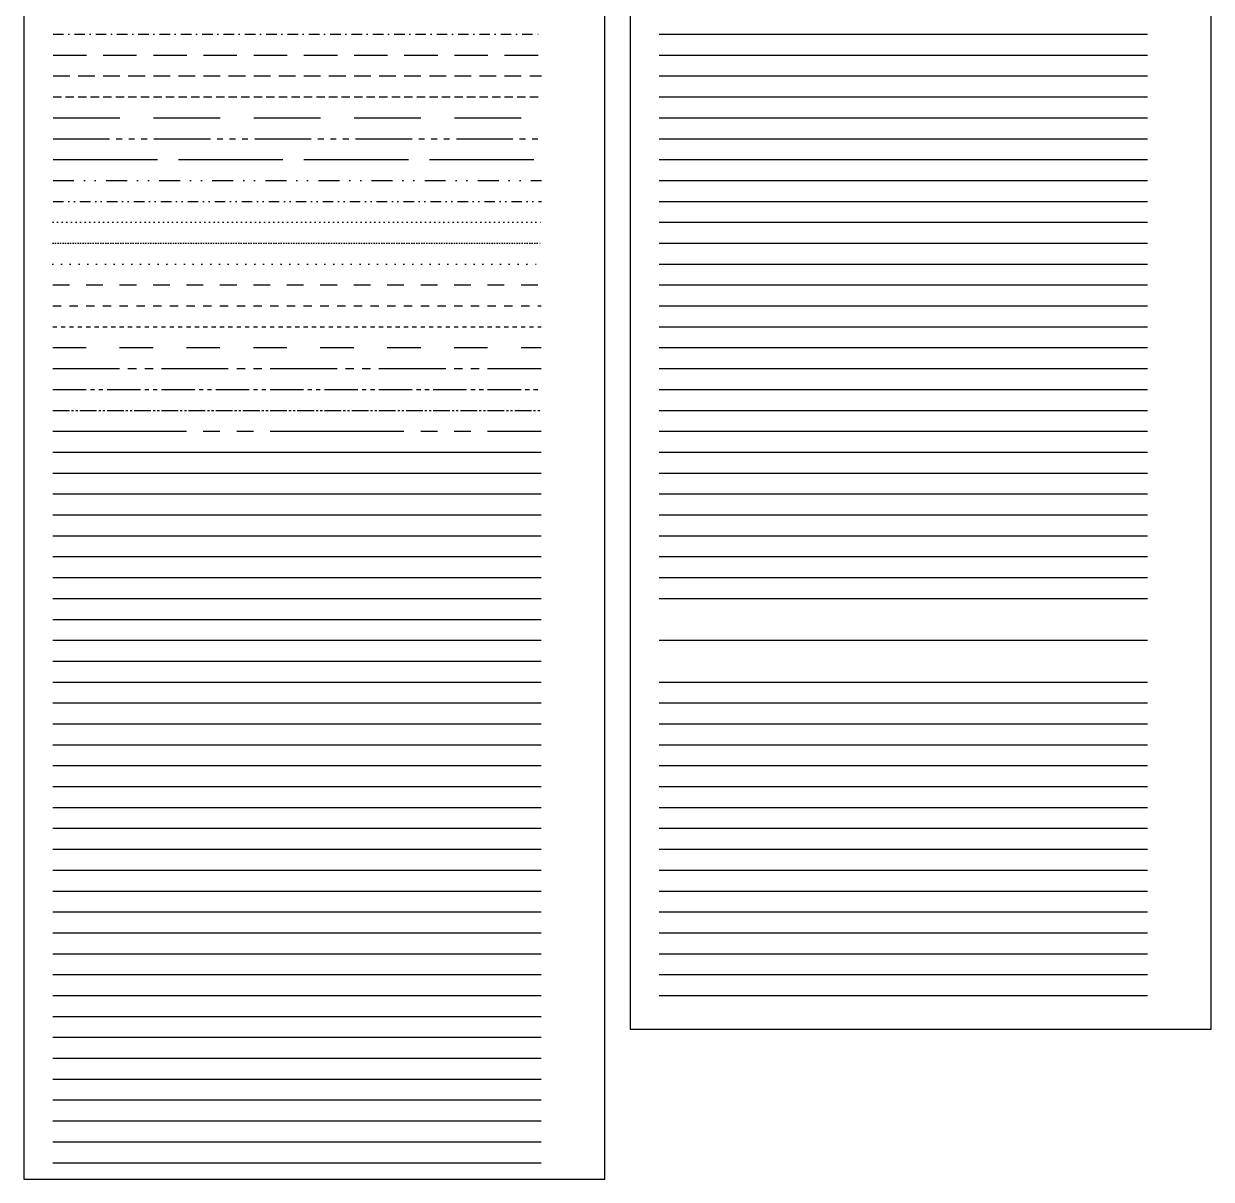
# Model space of a CAD drawing. Header units: metres. Extents: x 3 to 509016, y 4 to 6969473.
# Drawn here: x 507671.3 to 507955.3, y 6968918.6 to 6969195.1 of the extents above; entities that cross this region are included whole.
import ezdxf
from ezdxf.lldxf.tags import DXFTag

# ---------------------------------------------------------------- set-up
doc = ezdxf.new("R2010")
doc.units = ezdxf.units.M
for name, pattern in [('ISO-DASHDOT2', [5, 2.5, -1.25, 0, -1.25]), ('ISO-DASHED', [12, 8, -4]), ('ISO-DASHED2', [6, 4, -2]), ('ISO-DASHED3', [3, 2, -1]), ('ISO-DASHEDX2', [24, 16, -8]), ('ISO-DASHSHORT3', [24.11495, 13.51495, -1.6, 1.4, -1.6, 1.4, -1.6, 1.4, -1.6]), ('ISO-DATUM', [30, 25, -5]), ('ISO-DIVIDE', [12.5, 5, -2.5, 0, -2.5, 0, -2.5]), ('ISO-DIVIDE2', [6.25, 2.5, -1.25, 0, -1.25, 0, -1.25]), ('ISO-DOT', [1, 0, -1]), ('ISO-DOT2', [0.5, 0, -0.5]), ('ISO-DOTX2', [2, 0, -2]), ('ISO-HIDDEN', [8, 4, -4]), ('ISO-HIDDEN2', [4, 2, -2]), ('ISO-HIDDEN3', [2, 1, -1]), ('ISO-HIDDENX2', [16, 8, -8]), ('ISO-PHANTOM', [26, 16, -2, 2, -2, 2, -2]), ('ISO-PHANTOM2', [13, 8, -1, 1, -1, 1, -1]), ('ISO-PHANTOM3', [6.5, 4, -0.5, 0.5, -0.5, 0.5, -0.5]), ('ISO-PHANTOMX2', [52, 32, -4, 4, -4, 4, -4])]:
    doc.linetypes.add(name, pattern=pattern)
doc.layers.add('_Design Non Plottable', color=45, linetype='Continuous', plot=False)
doc.layers.add('XREF', color=7, linetype='Continuous')
doc.styles.get("Standard").update_dxf_attribs({"font": 'ARIALN.TTF'})
doc.linetypes.add('_Generic Arrow 1', pattern='A,5.1,-1.45,[1,NORTHROP_LTYPES,S=1,R=90,X=0,Y=0],-1.45', length=8)
doc.linetypes.add('_Generic Arrow 2', pattern='A,4,[1,NORTHROP_LTYPES,S=1,R=90,X=0,Y=0],4', length=8)
doc.linetypes.add('_Generic Arrow 3', pattern='A,0,-4,[1,NORTHROP_LTYPES,S=1,R=90,X=0,Y=0],-4', length=8)
doc.linetypes.add('_Generic Arrow 4', pattern='A,0,-2,[1,NORTHROP_LTYPES,S=1,R=90,X=0,Y=0],-2', length=4)
doc.linetypes.add('_Generic Arrow 5', pattern='A,0,-1.755996,[1,NORTHROP_LTYPES,S=1,R=90,X=0,Y=0],-0.244004', length=2)
doc.linetypes.add('_Generic Arrow 6', pattern='A,5.1,-0.428491,[1,NORTHROP_LTYPES,S=1,R=90,X=0,Y=0],-2.471509', length=8)
doc.linetypes.add('_Generic Batting', pattern='A,4e-05,[4,NORTHROP_LTYPES,S=1,R=0,X=0,Y=0],-4', length=4.00004)
doc.linetypes.add('_Generic Chain', pattern='A,4.5e-05,[5,NORTHROP_LTYPES,S=1,R=0,X=0,Y=0],-4.5', length=4.500045)
tags = doc.linetypes.add('_Generic Conduit -EC-', pattern='A,4.330392,-1.8,3.430392,-1.8,3.430392,-1.8,4.330392,-0.252012,["EC",Standard,S=1.5,R=0,X=0,Y=-0.75],-2.703479', length=23.877059).pattern_tags.tags
tags[18] = DXFTag(74, 10)
tags = doc.linetypes.add('_Generic Conduit -GC-', pattern='A,4.296243,-1.8,3.396243,-1.8,3.396243,-1.8,4.296243,-0.29294,["GC",Standard,S=1.5,R=0,X=0,Y=-0.75],-2.894816', length=23.972728).pattern_tags.tags
tags[18] = DXFTag(74, 10)
tags = doc.linetypes.add('_Generic Conduit -IC-', pattern='A,4.420816,-1.8,3.520816,-1.8,3.520816,-1.8,4.420816,-0.224386,["IC",Standard,S=1.5,R=0,X=0,Y=-0.75],-2.035334', length=23.542984).pattern_tags.tags
tags[18] = DXFTag(74, 10)
tags = doc.linetypes.add('_Generic Conduit -TC-', pattern='A,4.319136,-1.8,3.419136,-1.8,3.419136,-1.8,4.319136,-0.345123,["TC",Standard,S=1.5,R=0,X=0,Y=-0.75],-2.607299', length=23.828966).pattern_tags.tags
tags[18] = DXFTag(74, 10)
tags = doc.linetypes.add('_Generic Conduit -WC-', pattern='A,4.242781,-1.8,3.342781,-1.8,3.342781,-1.8,4.242781,-0.364563,["WC",Standard,S=1.5,R=0,X=0,Y=-0.75],-3.179263', length=24.11495).pattern_tags.tags
tags[18] = DXFTag(74, 10)
doc.linetypes.add('_Generic Cross', pattern='A,0,-1.5,[3,NORTHROP_LTYPES,S=1,R=360,X=0,Y=0],-4.503112', length=6.003112)
doc.linetypes.add('_Generic Cross 2', pattern='A,0,-3,[3,NORTHROP_LTYPES,S=2,R=360,X=0,Y=0],-9.006223', length=12.006223)
tags = doc.linetypes.add('_Generic FIRESERVICE', pattern='A,20.577671,-0.325102,["FS",Standard,S=2,R=0,X=0,Y=-1],-3.32633', length=24.229103).pattern_tags.tags
tags[6] = DXFTag(74, 10)
doc.linetypes.add('_Generic Flow Arrow 1', pattern='A,7e-05,[2,NORTHROP_LTYPES,S=1,R=0,X=0,Y=0],-7', length=7.00007)
doc.linetypes.add('_Generic Flow Arrow 2', pattern='A,0.00014,[2,NORTHROP_LTYPES,S=2,R=0,X=0,Y=0],-14', length=14.00014)
tags = doc.linetypes.add('_Generic Shared Trench', pattern='A,20.958401,-0.310334,["ST",Standard,S=1.5,R=0,X=0,Y=-0.75],-2.552046', length=23.820781).pattern_tags.tags
tags[6] = DXFTag(74, 10)
doc.linetypes.add('_Generic Sheetpile', pattern='A,9e-05,[6,NORTHROP_LTYPES,S=1,R=0,X=0,Y=0],-9', length=9.00009)
doc.linetypes.add('_Generic Shoring', pattern='A,3e-05,[20,NORTHROP_LTYPES,S=1,R=0,X=0,Y=0],-3', length=3.00003)
doc.linetypes.add('_Generic Vegetation', pattern='A,5e-05,[7,NORTHROP_LTYPES,S=1,R=0,X=0,Y=0],-5', length=5.00005)
doc.linetypes.add('_Generic Zigzag', pattern='A,0.00012,[8,NORTHROP_LTYPES,S=1,R=0,X=0,Y=0],-12', length=12.00012)
tags = doc.linetypes.add('PAV-Construction Joint', pattern='A,3.865159,["CJ",Standard,S=3,R=0,X=0,Y=0.55],17.735276', length=21.600435).pattern_tags.tags
tags[4] = DXFTag(74, 10)
tags = doc.linetypes.add('PAV-Dowelled Joint', pattern='A,3.802403,["DJ",Standard,S=3,R=0,X=0,Y=0.55],17.798032', length=21.600435).pattern_tags.tags
tags[4] = DXFTag(74, 10)
tags = doc.linetypes.add('PAV-Edge Thickening', pattern='A,3.760794,["TE",Standard,S=3,R=0,X=0,Y=0.55],17.839642', length=21.600436).pattern_tags.tags
tags[4] = DXFTag(74, 10)
tags = doc.linetypes.add('PAV-Expansion Joint', pattern='A,3.886987,["EJ",Standard,S=3,R=0,X=0,Y=0.55],17.713448', length=21.600435).pattern_tags.tags
tags[4] = DXFTag(74, 10)
tags = doc.linetypes.add('PAV-Isolation Joint', pattern='A,2.035009,["ISOJ",Standard,S=3,R=0,X=0,Y=0.55],19.565426', length=21.600435).pattern_tags.tags
tags[4] = DXFTag(74, 10)
tags = doc.linetypes.add('PAV-Kerb B1', pattern='A,20.824803,["B1",Standard,S=2.5,R=0,X=0,Y=0.55],6.642444', length=27.467247).pattern_tags.tags
tags[4] = DXFTag(74, 10)
tags = doc.linetypes.add('PAV-Kerb B2', pattern='A,20.824803,["B2",Standard,S=2.5,R=0,X=0,Y=0.55],6.642444', length=27.467247).pattern_tags.tags
tags[4] = DXFTag(74, 10)
tags = doc.linetypes.add('PAV-Kerb B3', pattern='A,20.824803,["B3",Standard,S=2.5,R=0,X=0,Y=0.55],6.642444', length=27.467247).pattern_tags.tags
tags[4] = DXFTag(74, 10)
tags = doc.linetypes.add('PAV-Kerb B4', pattern='A,20.824803,["B4",Standard,S=2.5,R=0,X=0,Y=0.55],6.642444', length=27.467247).pattern_tags.tags
tags[4] = DXFTag(74, 10)
tags = doc.linetypes.add('PAV-Kerb B5', pattern='A,20.824803,["B5",Standard,S=2.5,R=0,X=0,Y=0.55],6.642444', length=27.467247).pattern_tags.tags
tags[4] = DXFTag(74, 10)
tags = doc.linetypes.add('PAV-Kerb ER', pattern='A,20.587763,["ER",Standard,S=2.5,R=0,X=0,Y=0.55],6.879484', length=27.467247).pattern_tags.tags
tags[4] = DXFTag(74, 10)
tags = doc.linetypes.add('PAV-Kerb Invert Channel', pattern='A,20.586911,["IC",Standard,S=2.5,R=0,X=0,Y=0.55],6.880337', length=27.467248).pattern_tags.tags
tags[4] = DXFTag(74, 10)
tags = doc.linetypes.add('PAV-Kerb M1', pattern='A,20.586911,["M1",Standard,S=2.5,R=0,X=0,Y=0.55],6.880337', length=27.467248).pattern_tags.tags
tags[4] = DXFTag(74, 10)
tags = doc.linetypes.add('PAV-Kerb M2', pattern='A,20.586911,["M2",Standard,S=2.5,R=0,X=0,Y=0.55],6.880337', length=27.467248).pattern_tags.tags
tags[4] = DXFTag(74, 10)
tags = doc.linetypes.add('PAV-Kerb M3', pattern='A,20.586911,["M3",Standard,S=2.5,R=0,X=0,Y=0.55],6.880337', length=27.467248).pattern_tags.tags
tags[4] = DXFTag(74, 10)
tags = doc.linetypes.add('PAV-Kerb M4', pattern='A,20.586911,["M4",Standard,S=2.5,R=0,X=0,Y=0.55],6.880337', length=27.467248).pattern_tags.tags
tags[4] = DXFTag(74, 10)
tags = doc.linetypes.add('PAV-Kerb M5', pattern='A,20.586911,["M5",Standard,S=2.5,R=0,X=0,Y=0.55],6.880337', length=27.467248).pattern_tags.tags
tags[4] = DXFTag(74, 10)
tags = doc.linetypes.add('PAV-Kerb M6', pattern='A,20.586911,["M6",Standard,S=2.5,R=0,X=0,Y=0.55],6.880337', length=27.467248).pattern_tags.tags
tags[4] = DXFTag(74, 10)
tags = doc.linetypes.add('PAV-Kerb SM1', pattern='A,19.631931,["SM1",Standard,S=2.5,R=0,X=0,Y=0.55],7.835316', length=27.467247).pattern_tags.tags
tags[4] = DXFTag(74, 10)
tags = doc.linetypes.add('PAV-Kerb SM2', pattern='A,19.631931,["SM2",Standard,S=2.5,R=0,X=0,Y=0.55],7.835316', length=27.467247).pattern_tags.tags
tags[4] = DXFTag(74, 10)
tags = doc.linetypes.add('PAV-Kerb SM3', pattern='A,19.631931,["SM3",Standard,S=2.5,R=0,X=0,Y=0.55],7.835316', length=27.467247).pattern_tags.tags
tags[4] = DXFTag(74, 10)
tags = doc.linetypes.add('PAV-Kerb SM4', pattern='A,19.631931,["SM4",Standard,S=2.5,R=0,X=0,Y=0.55],7.835316', length=27.467247).pattern_tags.tags
tags[4] = DXFTag(74, 10)
tags = doc.linetypes.add('PAV-Kerb SM5', pattern='A,19.631931,["SM5",Standard,S=2.5,R=0,X=0,Y=0.55],7.835316', length=27.467247).pattern_tags.tags
tags[4] = DXFTag(74, 10)
tags = doc.linetypes.add('PAV-Key Joint', pattern='A,3.899266,["KJ",Standard,S=3,R=0,X=0,Y=0.55],17.70117', length=21.600436).pattern_tags.tags
tags[4] = DXFTag(74, 10)
tags = doc.linetypes.add('PAV-Sawcut Joint', pattern='A,2.433424,-0.531326,["SJ",Standard,S=3,R=360,X=0,Y=0.55],-1.468631,4.866836,-2,4.86683,-1.999957,2.43343', length=20.600434).pattern_tags.tags
tags[6] = DXFTag(74, 10)
tags = doc.linetypes.add('PAV-Tool Joint', pattern='A,4.107315,["TJ",Standard,S=3,R=0,X=0,Y=0.55],17.493121', length=21.600436).pattern_tags.tags
tags[4] = DXFTag(74, 10)
tags = doc.linetypes.add('SEWER-Design RM', pattern='A,15.261507,-0.324077,["RM",Standard,S=2,R=0,X=0,Y=-1],-3.890111', length=19.475695).pattern_tags.tags
tags[6] = DXFTag(74, 10)
tags = doc.linetypes.add('SEWER-Design Sewer', pattern='A,16.188858,-0.413779,["S",Standard,S=2,R=0,X=0,Y=-1],-1.926603', length=18.52924).pattern_tags.tags
tags[6] = DXFTag(74, 10)
tags = doc.linetypes.add('SEWER-Design VM', pattern='A,15.159188,-0.489152,["VM",Standard,S=2,R=0,X=0,Y=-1],-3.7646', length=19.41294).pattern_tags.tags
tags[6] = DXFTag(74, 10)
tags = doc.linetypes.add('SEWER-Existing RM', pattern='A,6.064996,-1.8,6.064996,-0.31862,["ExRM",Standard,S=2,R=0,X=0,Y=-1],-6.564054', length=20.812666).pattern_tags.tags
tags[10] = DXFTag(74, 10)
tags = doc.linetypes.add('SEWER-Existing Sewer', pattern='A,6.564825,-1.8,6.564825,-0.336016,["ExS",Standard,S=2,R=0,X=0,Y=-1],-4.600546', length=19.866212).pattern_tags.tags
tags[10] = DXFTag(74, 10)
tags = doc.linetypes.add('SEWER-Existing VM', pattern='A,6.096374,-1.8,6.096374,-0.31862,["ExVM",Standard,S=2,R=0,X=0,Y=-1],-6.438543', length=20.749911).pattern_tags.tags
tags[10] = DXFTag(74, 10)
tags = doc.linetypes.add('SEWER-Future RM', pattern='A,3.807083,-2.975,0.05,-2.975,3.807083,-0.315892,["FutRM",Standard,S=2,R=0,X=0,Y=-1],-7.209346', length=21.139404).pattern_tags.tags
tags[14] = DXFTag(74, 10)
tags = doc.linetypes.add('SEWER-Future Sewer', pattern='A,4.311005,-2.975,0.05,-2.975,4.311005,-0.325102,["FutS",Standard,S=2,R=0,X=0,Y=-1],-5.237653', length=20.184765).pattern_tags.tags
tags[14] = DXFTag(74, 10)
tags = doc.linetypes.add('SEWER-Future VM', pattern='A,3.838461,-2.975,0.05,-2.975,3.838461,-0.315892,["FutVM",Standard,S=2,R=0,X=0,Y=-1],-7.083835', length=21.076649).pattern_tags.tags
tags[14] = DXFTag(74, 10)
tags = doc.linetypes.add('WATER-Existing DN063', pattern='A,8.081878,-1.8,8.081878,-0.329194,["ExW-63",Standard,S=2,R=0,X=0,Y=-1],-8.548705', length=26.841655).pattern_tags.tags
tags[10] = DXFTag(74, 10)
tags = doc.linetypes.add('WATER-Existing DN090', pattern='A,8.081878,-1.8,8.081878,-0.329194,["ExW-90",Standard,S=2,R=0,X=0,Y=-1],-8.544612', length=26.837562).pattern_tags.tags
tags[10] = DXFTag(74, 10)
tags = doc.linetypes.add('WATER-Existing DN100', pattern='A,7.763324,-1.8,7.763324,-0.329194,["ExW-100",Standard,S=2,R=0,X=0,Y=-1],-9.818828', length=27.47467).pattern_tags.tags
tags[10] = DXFTag(74, 10)
tags = doc.linetypes.add('WATER-Existing DN125', pattern='A,7.763324,-1.8,7.763324,-0.329194,["ExW-125",Standard,S=2,R=0,X=0,Y=-1],-9.836563', length=27.492405).pattern_tags.tags
tags[10] = DXFTag(74, 10)
tags = doc.linetypes.add('WATER-Existing DN150', pattern='A,7.763324,-1.8,7.763324,-0.329194,["ExW-150",Standard,S=2,R=0,X=0,Y=-1],-9.818828', length=27.47467).pattern_tags.tags
tags[10] = DXFTag(74, 10)
tags = doc.linetypes.add('WATER-Existing DN180', pattern='A,7.763324,-1.8,7.763324,-0.329194,["ExW-180",Standard,S=2,R=0,X=0,Y=-1],-9.818828', length=27.47467).pattern_tags.tags
tags[10] = DXFTag(74, 10)
tags = doc.linetypes.add('WATER-Existing DN200', pattern='A,7.763324,-1.8,7.763324,-0.329194,["ExW-200",Standard,S=2,R=0,X=0,Y=-1],-9.818828', length=27.47467).pattern_tags.tags
tags[10] = DXFTag(74, 10)
tags = doc.linetypes.add('WATER-Existing DN225', pattern='A,7.763324,-1.8,7.763324,-0.329194,["ExW-225",Standard,S=2,R=0,X=0,Y=-1],-9.836563', length=27.492405).pattern_tags.tags
tags[10] = DXFTag(74, 10)
tags = doc.linetypes.add('WATER-Existing DN250', pattern='A,7.763324,-1.8,7.763324,-0.329194,["ExW-250",Standard,S=2,R=0,X=0,Y=-1],-9.818828', length=27.47467).pattern_tags.tags
tags[10] = DXFTag(74, 10)
tags = doc.linetypes.add('WATER-Existing DN280', pattern='A,7.763324,-1.8,7.763324,-0.329194,["ExW-280",Standard,S=2,R=0,X=0,Y=-1],-9.818828', length=27.47467).pattern_tags.tags
tags[10] = DXFTag(74, 10)
tags = doc.linetypes.add('WATER-Existing DN300', pattern='A,7.763324,-1.8,7.763324,-0.329194,["ExW-300",Standard,S=2,R=0,X=0,Y=-1],-9.818828', length=27.47467).pattern_tags.tags
tags[10] = DXFTag(74, 10)
tags = doc.linetypes.add('WATER-Existing DN315', pattern='A,7.763324,-1.8,7.763324,-0.329194,["ExW-315",Standard,S=2,R=0,X=0,Y=-1],-9.836563', length=27.492405).pattern_tags.tags
tags[10] = DXFTag(74, 10)
tags = doc.linetypes.add('WATER-Existing DN355', pattern='A,7.763324,-1.8,7.763324,-0.329194,["ExW-355",Standard,S=2,R=0,X=0,Y=-1],-9.836563', length=27.492405).pattern_tags.tags
tags[10] = DXFTag(74, 10)
tags = doc.linetypes.add('WATER-Existing DN375', pattern='A,7.763324,-1.8,7.763324,-0.329194,["ExW-375",Standard,S=2,R=0,X=0,Y=-1],-9.836563', length=27.492405).pattern_tags.tags
tags[10] = DXFTag(74, 10)
tags = doc.linetypes.add('WATER-Existing DN400', pattern='A,7.763324,-1.8,7.763324,-0.329194,["ExW-400",Standard,S=2,R=0,X=0,Y=-1],-9.818828', length=27.47467).pattern_tags.tags
tags[10] = DXFTag(74, 10)
tags = doc.linetypes.add('WATER-Existing DN500', pattern='A,7.763324,-1.8,7.763324,-0.329194,["ExW-500",Standard,S=2,R=0,X=0,Y=-1],-9.818828', length=27.47467).pattern_tags.tags
tags[10] = DXFTag(74, 10)
tags = doc.linetypes.add('WATER-Existing DN560', pattern='A,7.763324,-1.8,7.763324,-0.329194,["ExW-560",Standard,S=2,R=0,X=0,Y=-1],-9.818828', length=27.47467).pattern_tags.tags
tags[10] = DXFTag(74, 10)
tags = doc.linetypes.add('WATER-Existing DN630', pattern='A,7.763324,-1.8,7.763324,-0.329194,["ExW-630",Standard,S=2,R=0,X=0,Y=-1],-9.818828', length=27.47467).pattern_tags.tags
tags[10] = DXFTag(74, 10)
tags = doc.linetypes.add('WATER-Existing DN710', pattern='A,7.763324,-1.8,7.763324,-0.329194,["ExW-710",Standard,S=2,R=0,X=0,Y=-1],-9.818828', length=27.47467).pattern_tags.tags
tags[10] = DXFTag(74, 10)
tags = doc.linetypes.add('WATER-Existing DN750', pattern='A,7.763324,-1.8,7.763324,-0.329194,["ExW-750",Standard,S=2,R=0,X=0,Y=-1],-9.818828', length=27.47467).pattern_tags.tags
tags[10] = DXFTag(74, 10)
tags = doc.linetypes.add('WATER-Future RecWater', pattern='A,3.743645,-2.975,0.05,-2.975,3.743645,-0.315892,["FutRW",Standard,S=2,R=0,X=0,Y=-1],-7.614531', length=21.417713).pattern_tags.tags
tags[14] = DXFTag(74, 10)
tags = doc.linetypes.add('WATER-Future Water', pattern='A,4.157015,-2.975,0.05,-2.975,4.157015,-0.315892,["FutW",Standard,S=2,R=0,X=0,Y=-1],-5.961052', length=20.590974).pattern_tags.tags
tags[14] = DXFTag(74, 10)

# ---------------------------------------------------------------- blocks, each defined once
blk = doc.blocks.new('XD_DESIGN_3')
at = {"linetype": 'ISO-DASHDOT2'}
blk.add_lwpolyline([(508738.513, 6967496.749), (508855.3, 6967496.749)], dxfattribs=at)
at = {"linetype": 'WATER-Existing DN063'}
blk.add_lwpolyline([(508883.439, 6967496.749), (509000.227, 6967496.749)], dxfattribs=at)
at = {"linetype": 'ISO-DASHED'}
blk.add_lwpolyline([(508738.513, 6967491.749), (508855.3, 6967491.749)], dxfattribs=at)
at = {"linetype": 'WATER-Existing DN090'}
blk.add_lwpolyline([(508883.439, 6967491.749), (509000.227, 6967491.749)], dxfattribs=at)
at = {"linetype": 'ISO-DASHED2'}
blk.add_lwpolyline([(508738.513, 6967486.749), (508855.3, 6967486.749)], dxfattribs=at)
at = {"linetype": 'WATER-Existing DN100'}
blk.add_lwpolyline([(508883.439, 6967486.749), (509000.227, 6967486.749)], dxfattribs=at)
at = {"linetype": 'ISO-DASHED3'}
blk.add_lwpolyline([(508738.513, 6967481.749), (508855.3, 6967481.749)], dxfattribs=at)
at = {"linetype": 'WATER-Existing DN125'}
blk.add_lwpolyline([(508883.439, 6967481.749), (509000.227, 6967481.749)], dxfattribs=at)
at = {"linetype": 'ISO-DASHEDX2'}
blk.add_lwpolyline([(508738.513, 6967476.749), (508855.3, 6967476.749)], dxfattribs=at)
at = {"linetype": 'WATER-Existing DN150'}
blk.add_lwpolyline([(508883.439, 6967476.749), (509000.227, 6967476.749)], dxfattribs=at)
at = {"linetype": 'ISO-DASHSHORT3'}
blk.add_lwpolyline([(508738.513, 6967471.749), (508855.3, 6967471.749)], dxfattribs=at)
at = {"linetype": 'WATER-Existing DN180'}
blk.add_lwpolyline([(508883.439, 6967471.749), (509000.227, 6967471.749)], dxfattribs=at)
at = {"linetype": 'ISO-DATUM'}
blk.add_lwpolyline([(508738.513, 6967466.749), (508855.3, 6967466.749)], dxfattribs=at)
at = {"linetype": 'WATER-Existing DN200'}
blk.add_lwpolyline([(508883.439, 6967466.749), (509000.227, 6967466.749)], dxfattribs=at)
at = {"linetype": 'ISO-DIVIDE'}
blk.add_lwpolyline([(508738.513, 6967461.749), (508855.3, 6967461.749)], dxfattribs=at)
at = {"linetype": 'WATER-Existing DN225'}
blk.add_lwpolyline([(508883.439, 6967461.749), (509000.227, 6967461.749)], dxfattribs=at)
at = {"linetype": 'ISO-DIVIDE2'}
blk.add_lwpolyline([(508738.513, 6967456.749), (508855.3, 6967456.749)], dxfattribs=at)
at = {"linetype": 'WATER-Existing DN250'}
blk.add_lwpolyline([(508883.439, 6967456.749), (509000.227, 6967456.749)], dxfattribs=at)
at = {"linetype": 'ISO-DOT'}
blk.add_lwpolyline([(508738.513, 6967451.749), (508855.3, 6967451.749)], dxfattribs=at)
at = {"linetype": 'WATER-Existing DN280'}
blk.add_lwpolyline([(508883.439, 6967451.749), (509000.227, 6967451.749)], dxfattribs=at)
at = {"linetype": 'ISO-DOT2'}
blk.add_lwpolyline([(508738.513, 6967446.749), (508855.3, 6967446.749)], dxfattribs=at)
at = {"linetype": 'WATER-Existing DN300'}
blk.add_lwpolyline([(508883.439, 6967446.749), (509000.227, 6967446.749)], dxfattribs=at)
at = {"linetype": 'ISO-DOTX2'}
blk.add_lwpolyline([(508738.439, 6967441.749), (508855.227, 6967441.749)], dxfattribs=at)
at = {"linetype": 'WATER-Existing DN315'}
blk.add_lwpolyline([(508883.439, 6967441.749), (509000.227, 6967441.749)], dxfattribs=at)
at = {"linetype": 'ISO-HIDDEN'}
blk.add_lwpolyline([(508738.439, 6967436.749), (508855.227, 6967436.749)], dxfattribs=at)
at = {"linetype": 'WATER-Existing DN355'}
blk.add_lwpolyline([(508883.439, 6967436.749), (509000.227, 6967436.749)], dxfattribs=at)
at = {"linetype": 'ISO-HIDDEN2'}
blk.add_lwpolyline([(508738.439, 6967431.749), (508855.227, 6967431.749)], dxfattribs=at)
at = {"linetype": 'WATER-Existing DN375'}
blk.add_lwpolyline([(508883.439, 6967431.749), (509000.227, 6967431.749)], dxfattribs=at)
at = {"linetype": 'ISO-HIDDEN3'}
blk.add_lwpolyline([(508738.439, 6967426.749), (508855.227, 6967426.749)], dxfattribs=at)
at = {"linetype": 'WATER-Existing DN400'}
blk.add_lwpolyline([(508883.439, 6967426.749), (509000.227, 6967426.749)], dxfattribs=at)
at = {"linetype": 'ISO-HIDDENX2'}
blk.add_lwpolyline([(508738.439, 6967421.749), (508855.227, 6967421.749)], dxfattribs=at)
at = {"linetype": 'WATER-Existing DN500'}
blk.add_lwpolyline([(508883.439, 6967421.749), (509000.227, 6967421.749)], dxfattribs=at)
at = {"linetype": 'ISO-PHANTOM'}
blk.add_lwpolyline([(508738.439, 6967416.749), (508855.227, 6967416.749)], dxfattribs=at)
at = {"linetype": 'WATER-Existing DN560'}
blk.add_lwpolyline([(508883.439, 6967416.749), (509000.227, 6967416.749)], dxfattribs=at)
at = {"linetype": 'ISO-PHANTOM2'}
blk.add_lwpolyline([(508738.439, 6967411.749), (508855.227, 6967411.749)], dxfattribs=at)
at = {"linetype": 'WATER-Existing DN630'}
blk.add_lwpolyline([(508883.439, 6967411.749), (509000.227, 6967411.749)], dxfattribs=at)
at = {"linetype": 'ISO-PHANTOM3'}
blk.add_lwpolyline([(508738.439, 6967406.749), (508855.227, 6967406.749)], dxfattribs=at)
at = {"linetype": 'WATER-Existing DN710'}
blk.add_lwpolyline([(508883.439, 6967406.749), (509000.227, 6967406.749)], dxfattribs=at)
at = {"linetype": 'ISO-PHANTOMX2'}
blk.add_lwpolyline([(508738.439, 6967401.749), (508855.227, 6967401.749)], dxfattribs=at)
at = {"linetype": 'WATER-Existing DN750'}
blk.add_lwpolyline([(508883.439, 6967401.749), (509000.227, 6967401.749)], dxfattribs=at)
at = {"linetype": 'PAV-Construction Joint'}
blk.add_lwpolyline([(508738.439, 6967396.749), (508855.227, 6967396.749)], dxfattribs=at)
at = {"color": 253, "linetype": 'WATER-Future RecWater'}
blk.add_lwpolyline([(508883.439, 6967396.749), (509000.227, 6967396.749)], dxfattribs=at)
at = {"linetype": 'PAV-Dowelled Joint'}
blk.add_lwpolyline([(508738.439, 6967391.749), (508855.227, 6967391.749)], dxfattribs=at)
at = {"color": 253, "linetype": 'WATER-Future Water'}
blk.add_lwpolyline([(508883.439, 6967391.749), (509000.227, 6967391.749)], dxfattribs=at)
at = {"linetype": 'PAV-Edge Thickening'}
blk.add_lwpolyline([(508738.439, 6967386.749), (508855.227, 6967386.749)], dxfattribs=at)
at = {"linetype": '_Generic Arrow 1'}
blk.add_lwpolyline([(508883.439, 6967386.749), (509000.227, 6967386.749)], dxfattribs=at)
at = {"linetype": 'PAV-Expansion Joint'}
blk.add_lwpolyline([(508738.439, 6967381.749), (508855.227, 6967381.749)], dxfattribs=at)
at = {"linetype": '_Generic Arrow 2'}
blk.add_lwpolyline([(508883.439, 6967381.749), (509000.227, 6967381.749)], dxfattribs=at)
at = {"linetype": 'PAV-Isolation Joint'}
blk.add_lwpolyline([(508738.439, 6967376.749), (508855.227, 6967376.749)], dxfattribs=at)
at = {"linetype": '_Generic Arrow 3'}
blk.add_lwpolyline([(508883.439, 6967376.749), (509000.227, 6967376.749)], dxfattribs=at)
at = {"linetype": 'PAV-Kerb B1'}
blk.add_lwpolyline([(508738.439, 6967371.749), (508855.227, 6967371.749)], dxfattribs=at)
at = {"linetype": '_Generic Arrow 4'}
blk.add_lwpolyline([(508883.439, 6967371.749), (509000.227, 6967371.749)], dxfattribs=at)
at = {"linetype": 'PAV-Kerb B2'}
blk.add_lwpolyline([(508738.439, 6967366.749), (508855.227, 6967366.749)], dxfattribs=at)
at = {"linetype": '_Generic Arrow 5'}
blk.add_lwpolyline([(508883.439, 6967366.749), (509000.227, 6967366.749)], dxfattribs=at)
at = {"linetype": 'PAV-Kerb B3'}
blk.add_lwpolyline([(508738.439, 6967361.749), (508855.227, 6967361.749)], dxfattribs=at)
at = {"linetype": '_Generic Arrow 6'}
blk.add_lwpolyline([(508883.439, 6967361.749), (509000.227, 6967361.749)], dxfattribs=at)
at = {"linetype": 'PAV-Kerb B4'}
blk.add_lwpolyline([(508738.439, 6967356.749), (508855.227, 6967356.749)], dxfattribs=at)
at = {"linetype": 'PAV-Kerb B5'}
blk.add_lwpolyline([(508738.439, 6967351.749), (508855.227, 6967351.749)], dxfattribs=at)
at = {"linetype": '_Generic Batting'}
blk.add_lwpolyline([(508883.439, 6967351.749), (509000.227, 6967351.749)], dxfattribs=at)
at = {"linetype": 'PAV-Kerb ER'}
blk.add_lwpolyline([(508738.439, 6967346.749), (508855.227, 6967346.749)], dxfattribs=at)
at = {"linetype": 'PAV-Kerb Invert Channel'}
blk.add_lwpolyline([(508738.439, 6967341.749), (508855.227, 6967341.749)], dxfattribs=at)
at = {"linetype": '_Generic Chain'}
blk.add_lwpolyline([(508883.439, 6967341.749), (509000.227, 6967341.749)], dxfattribs=at)
at = {"linetype": 'PAV-Kerb M1'}
blk.add_lwpolyline([(508738.439, 6967336.749), (508855.227, 6967336.749)], dxfattribs=at)
at = {"linetype": '_Generic Conduit -EC-'}
blk.add_lwpolyline([(508883.439, 6967336.749), (509000.227, 6967336.749)], dxfattribs=at)
at = {"linetype": 'PAV-Kerb M2'}
blk.add_lwpolyline([(508738.439, 6967331.749), (508855.227, 6967331.749)], dxfattribs=at)
at = {"linetype": '_Generic Conduit -GC-'}
blk.add_lwpolyline([(508883.439, 6967331.749), (509000.227, 6967331.749)], dxfattribs=at)
at = {"linetype": 'PAV-Kerb M3'}
blk.add_lwpolyline([(508738.439, 6967326.749), (508855.227, 6967326.749)], dxfattribs=at)
at = {"linetype": '_Generic Conduit -IC-'}
blk.add_lwpolyline([(508883.439, 6967326.749), (509000.227, 6967326.749)], dxfattribs=at)
at = {"linetype": 'PAV-Kerb M4'}
blk.add_lwpolyline([(508738.439, 6967321.749), (508855.227, 6967321.749)], dxfattribs=at)
at = {"linetype": '_Generic Conduit -TC-'}
blk.add_lwpolyline([(508883.439, 6967321.749), (509000.227, 6967321.749)], dxfattribs=at)
blk.add_lwpolyline([(508883.439, 6967321.749), (509000.227, 6967321.749)], dxfattribs=at)
at = {"linetype": 'PAV-Kerb M5'}
blk.add_lwpolyline([(508738.439, 6967316.749), (508855.227, 6967316.749)], dxfattribs=at)
at = {"linetype": '_Generic Conduit -WC-'}
blk.add_lwpolyline([(508883.439, 6967316.749), (509000.227, 6967316.749)], dxfattribs=at)
at = {"linetype": 'PAV-Kerb M6'}
blk.add_lwpolyline([(508738.439, 6967311.749), (508855.227, 6967311.749)], dxfattribs=at)
at = {"linetype": '_Generic Cross'}
blk.add_lwpolyline([(508883.439, 6967311.749), (509000.227, 6967311.749)], dxfattribs=at)
at = {"linetype": 'PAV-Kerb SM1'}
blk.add_lwpolyline([(508738.439, 6967306.749), (508855.227, 6967306.749)], dxfattribs=at)
at = {"linetype": '_Generic Cross 2'}
blk.add_lwpolyline([(508883.439, 6967306.749), (509000.227, 6967306.749)], dxfattribs=at)
at = {"linetype": 'PAV-Kerb SM2'}
blk.add_lwpolyline([(508738.439, 6967301.749), (508855.227, 6967301.749)], dxfattribs=at)
at = {"linetype": '_Generic FIRESERVICE'}
blk.add_lwpolyline([(508883.439, 6967301.749), (509000.227, 6967301.749)], dxfattribs=at)
at = {"linetype": 'PAV-Kerb SM3'}
blk.add_lwpolyline([(508738.439, 6967296.749), (508855.227, 6967296.749)], dxfattribs=at)
at = {"linetype": '_Generic Flow Arrow 1'}
blk.add_lwpolyline([(508883.439, 6967296.749), (509000.227, 6967296.749)], dxfattribs=at)
at = {"linetype": 'PAV-Kerb SM4'}
blk.add_lwpolyline([(508738.439, 6967291.749), (508855.227, 6967291.749)], dxfattribs=at)
at = {"linetype": '_Generic Flow Arrow 2'}
blk.add_lwpolyline([(508883.439, 6967291.749), (509000.227, 6967291.749)], dxfattribs=at)
at = {"linetype": 'PAV-Kerb SM5'}
blk.add_lwpolyline([(508738.439, 6967286.749), (508855.227, 6967286.749)], dxfattribs=at)
at = {"linetype": '_Generic Shared Trench'}
blk.add_lwpolyline([(508883.439, 6967286.749), (509000.227, 6967286.749)], dxfattribs=at)
at = {"linetype": 'PAV-Key Joint'}
blk.add_lwpolyline([(508738.439, 6967281.749), (508855.227, 6967281.749)], dxfattribs=at)
at = {"linetype": '_Generic Sheetpile'}
blk.add_lwpolyline([(508883.439, 6967281.749), (509000.227, 6967281.749)], dxfattribs=at)
at = {"linetype": 'PAV-Sawcut Joint'}
blk.add_lwpolyline([(508738.439, 6967276.749), (508855.227, 6967276.749)], dxfattribs=at)
at = {"linetype": '_Generic Shoring'}
blk.add_lwpolyline([(508883.439, 6967276.749), (509000.227, 6967276.749)], dxfattribs=at)
at = {"linetype": 'PAV-Tool Joint'}
blk.add_lwpolyline([(508738.439, 6967271.749), (508855.227, 6967271.749)], dxfattribs=at)
at = {"linetype": '_Generic Vegetation'}
blk.add_lwpolyline([(508883.439, 6967271.749), (509000.227, 6967271.749)], dxfattribs=at)
at = {"linetype": 'SEWER-Design RM'}
blk.add_lwpolyline([(508738.439, 6967266.749), (508855.227, 6967266.749)], dxfattribs=at)
at = {"linetype": '_Generic Zigzag'}
blk.add_lwpolyline([(508883.439, 6967266.749), (509000.227, 6967266.749)], dxfattribs=at)
at = {"linetype": 'SEWER-Design Sewer'}
blk.add_lwpolyline([(508738.439, 6967261.749), (508855.227, 6967261.749)], dxfattribs=at)
at = {"linetype": 'SEWER-Design VM'}
blk.add_lwpolyline([(508738.439, 6967256.749), (508855.227, 6967256.749)], dxfattribs=at)
at = {"color": 252, "linetype": 'SEWER-Existing RM'}
blk.add_lwpolyline([(508738.439, 6967251.749), (508855.227, 6967251.749)], dxfattribs=at)
at = {"color": 252, "linetype": 'SEWER-Existing Sewer'}
blk.add_lwpolyline([(508738.439, 6967246.749), (508855.227, 6967246.749)], dxfattribs=at)
at = {"color": 252, "linetype": 'SEWER-Existing VM'}
blk.add_lwpolyline([(508738.439, 6967241.749), (508855.227, 6967241.749)], dxfattribs=at)
at = {"color": 253, "linetype": 'SEWER-Future RM'}
blk.add_lwpolyline([(508738.439, 6967236.749), (508855.227, 6967236.749)], dxfattribs=at)
at = {"color": 253, "linetype": 'SEWER-Future Sewer'}
blk.add_lwpolyline([(508738.439, 6967231.749), (508855.227, 6967231.749)], dxfattribs=at)
at = {"color": 253, "linetype": 'SEWER-Future VM'}
blk.add_lwpolyline([(508738.439, 6967226.749), (508855.227, 6967226.749)], dxfattribs=at)
at = {"layer": '_Design Non Plottable'}
for points in [[(508731.513, 6967761.749), (508731.513, 6967222.785), (508870.513, 6967222.785), (508870.513, 6967761.749)], [(508876.513, 6967761.749), (508876.513, 6967258.674), (509015.513, 6967258.674), (509015.513, 6967761.749)]]:
    blk.add_lwpolyline(points, dxfattribs=at)

msp = doc.modelspace()

# ---------------------------------------------------------------- block references
at = {"layer": 'XREF'}
msp.add_blockref('XD_DESIGN_3', (-1060.249, 1695.84), dxfattribs=at)

doc.saveas('drawing.dxf')
